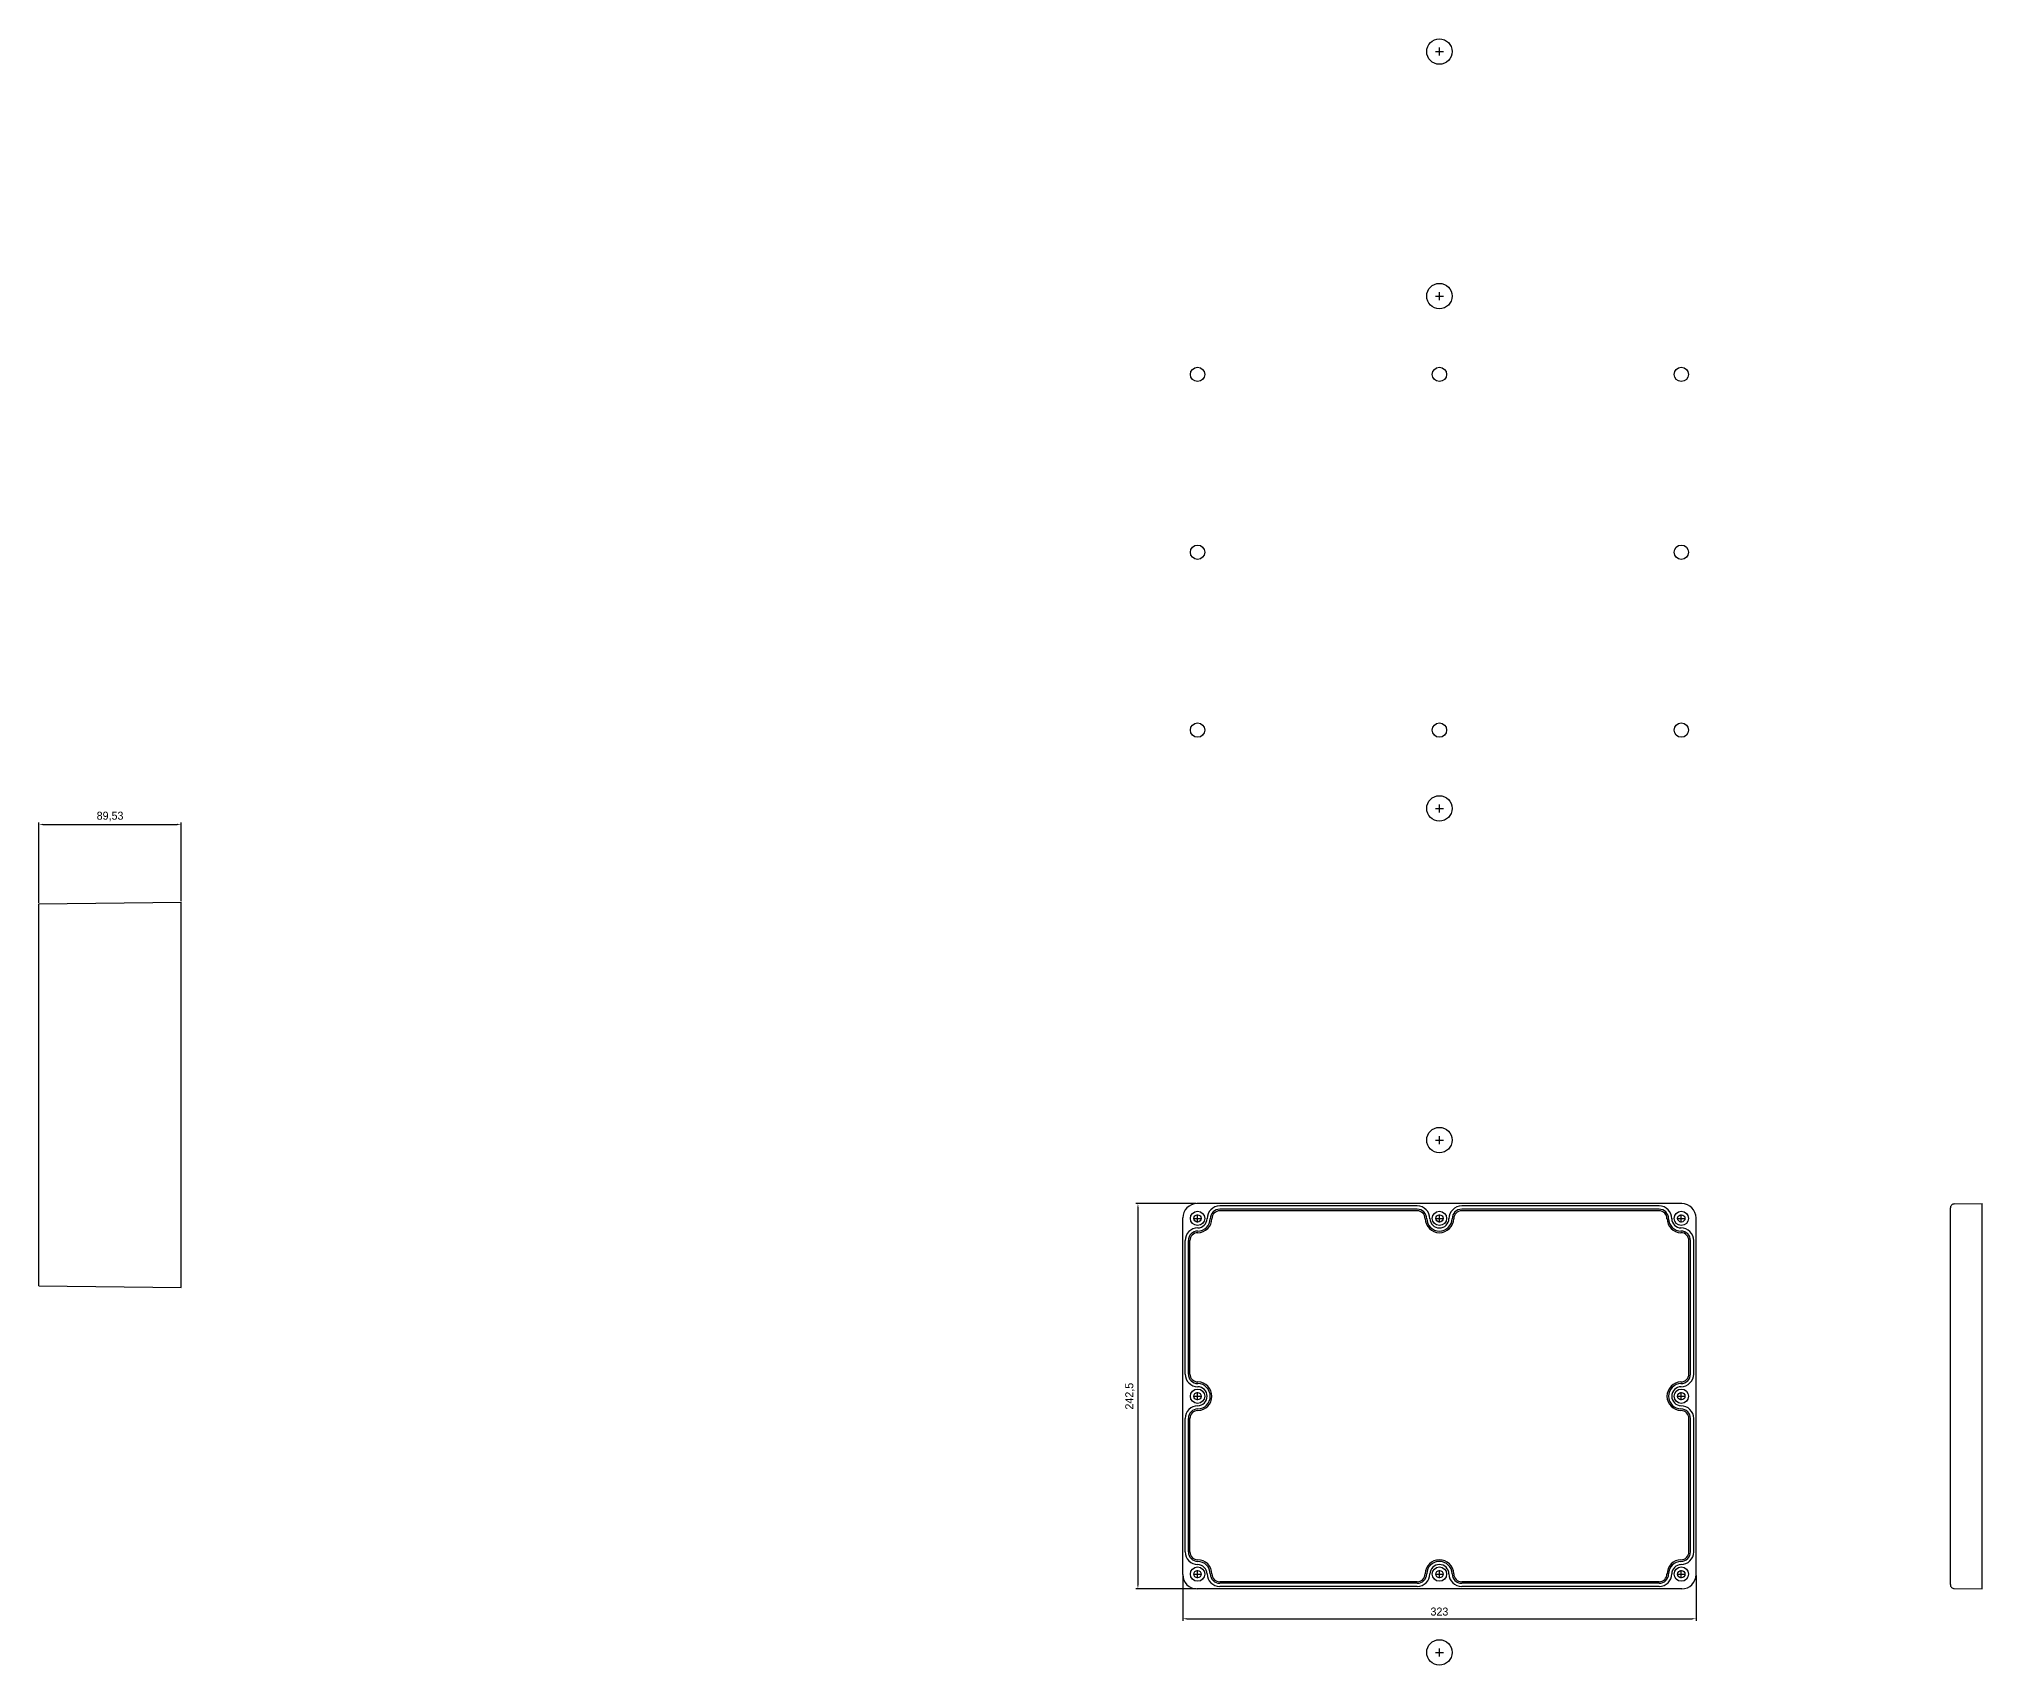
# Model space of a CAD drawing. Header units: millimetres. Extents: x 119 to 8321, y -328 to 2054.
# Drawn here: x 1711 to 2933, y -123 to 900 of the extents above; entities that cross this region are included whole.
import ezdxf

# ---------------------------------------------------------------- set-up
doc = ezdxf.new("R2010")
doc.units = ezdxf.units.MM
doc.dimstyles.new('ISO-25', dxfattribs={"dimtxt": 5.0345, "dimasz": 2.5, "dimexe": 1.25, "dimexo": 0.625, "dimgap": 2.0285, "dimtad": 1, "dimtxsty": 'Standard', "dimcen": 2.5, "dimclrd": 3, "dimclre": 6, "dimclrt": 1, "dimadec": 0, "dimazin": 0, "dimtfac": 1, "dimtmove": 0, "dimatfit": 3, "dimfxl": 1, "dimarcsym": 0})

# ---------------------------------------------------------------- blocks, each defined once
blk = doc.blocks.new('*D25')
at = {"color": 6, "lineweight": -2}
for p, q in [((1710.5, 356.6), (1710.5, 407.2)), ((1800, 357.6), (1800, 407.2))]:
    blk.add_line(p, q, dxfattribs=at)
at = {"color": 3, "lineweight": -2}
blk.add_line((1713, 406), (1797.5, 406), dxfattribs=at)
at = {"color": 3}
for points in [[(1713, 406.4), (1713, 405.6), (1710.5, 406)], [(1797.5, 406.4), (1797.5, 405.6), (1800, 406)]]:
    blk.add_solid(points, dxfattribs=at)
at = {"layer": 'Defpoints', "color": 0}
for p in [(1800, 406), (1710.5, 356), (1800, 357)]:
    blk.add_point(p, dxfattribs=at)
at = {"color": 1, "insert": (1755.3, 411), "char_height": 5.03, "attachment_point": 5}
blk.add_mtext('89,53', dxfattribs=at)
blk = doc.blocks.new('*D32')
at = {"color": 6, "lineweight": -2}
for p, q in [((2438.7, 167.3), (2400.8, 167.3)), ((2438.7, -75.2), (2400.8, -75.2))]:
    blk.add_line(p, q, dxfattribs=at)
at = {"color": 3, "lineweight": -2}
blk.add_line((2402.1, 164.8), (2402.1, -72.7), dxfattribs=at)
at = {"color": 3}
for points in [[(2401.7, 164.8), (2402.5, 164.8), (2402.1, 167.3)], [(2401.7, -72.7), (2402.5, -72.7), (2402.1, -75.2)]]:
    blk.add_solid(points, dxfattribs=at)
at = {"layer": 'Defpoints', "color": 0}
for p in [(2439.3, 167.3), (2402.1, -75.2), (2439.3, -75.2)]:
    blk.add_point(p, dxfattribs=at)
at = {"color": 1, "insert": (2397.1, 46.1), "char_height": 5.03, "attachment_point": 5, "rotation": 90}
blk.add_mtext('242,5', dxfattribs=at)
blk = doc.blocks.new('*D33')
at = {"color": 6, "lineweight": -2}
for p, q in [((2430.3, -66.8), (2430.3, -95.3)), ((2753.3, -66.8), (2753.3, -95.3))]:
    blk.add_line(p, q, dxfattribs=at)
at = {"color": 3, "lineweight": -2}
blk.add_line((2432.8, -94), (2750.8, -94), dxfattribs=at)
at = {"color": 3}
for points in [[(2432.8, -93.6), (2432.8, -94.4), (2430.3, -94)], [(2750.8, -93.6), (2750.8, -94.4), (2753.3, -94)]]:
    blk.add_solid(points, dxfattribs=at)
at = {"layer": 'Defpoints', "color": 0}
for p in [(2430.3, -66.2), (2753.3, -66.2), (2753.3, -94)]:
    blk.add_point(p, dxfattribs=at)
at = {"color": 1, "insert": (2591.8, -89.5), "char_height": 5.03, "attachment_point": 5}
blk.add_mtext('323', dxfattribs=at)

msp = doc.modelspace()

# ---------------------------------------------------------------- linework, layer by layer
for p, q in [((2591.817, 889.931), (2591.817, 894.931)), ((2589.317, 892.431), (2594.317, 892.431)), ((2589.317, 738.536), (2594.317, 738.536)), ((2591.817, 736.036), (2591.817, 741.036)), ((2589.317, 416.036), (2594.317, 416.036)), ((2591.817, 413.536), (2591.817, 418.536)), ((1710.507, 355.985), (1800.037, 356.985)), ((1710.507, 115.485), (1710.507, 355.985)), ((1800.037, 114.485), (1800.037, 356.985)), ((2591.817, 204.802), (2591.817, 209.802)), ((2589.317, 207.302), (2594.317, 207.302)), ((2744.317, 167.302), (2439.317, 167.302)), ((2577.817, 165.802), (2453.617, 165.802)), ((2577.817, 163.802), (2453.617, 163.802)), ((2577.817, 162.802), (2453.617, 162.802)), ((2730.017, 165.802), (2605.817, 165.802)), ((2730.017, 163.802), (2605.817, 163.802)), ((2730.017, 162.802), (2605.817, 162.802)), ((2913.317, -72.502), (2913.317, 164.607)), ((2915.789, 167.107), (2933.317, 167.302)), ((2933.317, -75.198), (2933.317, 167.302)), ((2430.317, -66.198), (2430.317, 158.302)), ((2753.317, -66.198), (2753.317, 158.302)), ((2431.817, 60.052), (2431.817, 144.002)), ((2433.817, 60.052), (2433.817, 144.002)), ((2434.817, 60.052), (2434.817, 144.002)), ((2748.817, 60.052), (2748.817, 144.002)), ((2749.817, 60.052), (2749.817, 144.002)), ((2751.817, 60.052), (2751.817, 144.002)), ((1710.507, 115.485), (1800.037, 114.485)), ((2431.817, -51.898), (2431.817, 32.052)), ((2433.817, -51.898), (2433.817, 32.052)), ((2434.817, -51.898), (2434.817, 32.052)), ((2748.817, -51.898), (2748.817, 32.052)), ((2749.817, -51.898), (2749.817, 32.052)), ((2751.817, -51.898), (2751.817, 32.052)), ((2577.817, -70.698), (2453.617, -70.698)), ((2577.817, -71.698), (2453.617, -71.698)), ((2730.017, -70.698), (2605.817, -70.698)), ((2730.017, -71.698), (2605.817, -71.698)), ((2744.317, -75.198), (2439.317, -75.198)), ((2577.817, -73.698), (2453.617, -73.698)), ((2730.017, -73.698), (2605.817, -73.698)), ((2915.789, -75.002), (2933.317, -75.198)), ((2589.317, -115.198), (2594.317, -115.198)), ((2591.817, -117.698), (2591.817, -112.698))]:
    msp.add_line(p, q)
at = {"color": 6}
for p, q in [((2439.617, 155.502), (2439.617, 160.502)), ((2591.817, 155.502), (2591.817, 160.502)), ((2744.017, 155.502), (2744.017, 160.502)), ((2437.117, 158.002), (2442.117, 158.002)), ((2589.317, 158.002), (2594.317, 158.002)), ((2741.517, 158.002), (2746.517, 158.002)), ((2437.117, 46.052), (2442.117, 46.052)), ((2439.617, 43.552), (2439.617, 48.552)), ((2741.517, 46.052), (2746.517, 46.052)), ((2744.017, 43.552), (2744.017, 48.552)), ((2437.117, -65.898), (2442.117, -65.898)), ((2439.617, -68.398), (2439.617, -63.398)), ((2589.317, -65.898), (2594.317, -65.898)), ((2591.817, -68.398), (2591.817, -63.398)), ((2741.517, -65.898), (2746.517, -65.898)), ((2744.017, -68.398), (2744.017, -63.398))]:
    msp.add_line(p, q, dxfattribs=at)
for centre, radius in [((2591.817, 892.431), 8), ((2591.817, 738.536), 8), ((2439.617, 689.236), 4.5), ((2591.817, 689.236), 4.5), ((2744.017, 689.236), 4.5), ((2439.617, 577.286), 4.5), ((2744.017, 577.286), 4.5), ((2439.617, 465.336), 4.5), ((2591.817, 465.336), 4.5), ((2744.017, 465.336), 4.5), ((2591.817, 416.036), 8), ((2591.817, 207.302), 8), ((2439.617, 158.002), 4.5), ((2439.617, 158.002), 2.3), ((2591.817, 158.002), 4.5), ((2591.817, 158.002), 2.3), ((2744.017, 158.002), 4.5), ((2744.017, 158.002), 2.3), ((2439.617, 46.052), 4.5), ((2744.017, 46.052), 4.5), ((2439.617, 46.052), 2.3), ((2744.017, 46.052), 2.3), ((2439.617, -65.898), 4.5), ((2439.617, -65.898), 2.3), ((2591.817, -65.898), 4.5), ((2591.817, -65.898), 2.3), ((2744.017, -65.898), 4.5), ((2744.017, -65.898), 2.3), ((2591.817, -115.198), 8)]:
    msp.add_circle(centre, radius)
for centre, radius, start, end in [((2439.317, 158.302), 9, 90, 180), ((2453.617, 157.802), 8, 90, 180), ((2453.617, 157.802), 6, 90, 180), ((2453.617, 157.802), 5, 90, 180), ((2577.817, 157.802), 8, 0, 90), ((2577.817, 157.802), 6, 0, 90), ((2577.817, 157.802), 5, 0, 90), ((2605.817, 157.802), 8, 90, 180), ((2605.817, 157.802), 6, 90, 180), ((2605.817, 157.802), 5, 90, 180), ((2730.017, 157.802), 8, 0, 90), ((2730.017, 157.802), 6, 0, 90), ((2730.017, 157.802), 5, 0, 90), ((2744.317, 158.302), 9, 0, 90), ((2915.817, 164.607), 2.5, 90, 180.639935), ((2439.817, 144.002), 8, 90, 180), ((2439.817, 144.002), 6, 90, 180), ((2439.817, 144.002), 5, 90, 180), ((2439.617, 158.002), 6, 271.273344, 358.726656), ((2439.617, 158.002), 8, 271.273344, 358.726656), ((2439.617, 158.002), 9, 271.273344, 358.726656), ((2591.817, 158.002), 9, 181.273344, 358.726656), ((2591.817, 158.002), 8, 181.273344, 358.726656), ((2591.817, 158.002), 6, 181.273344, 358.726656), ((2744.017, 158.002), 9, 181.273344, 268.726656), ((2744.017, 158.002), 8, 181.273344, 268.726656), ((2744.017, 158.002), 6, 181.273344, 268.726656), ((2743.817, 144.002), 8, 0, 90), ((2743.817, 144.002), 6, 0, 90), ((2743.817, 144.002), 5, 0, 90), ((2439.817, 60.052), 8, 180, 270), ((2439.817, 60.052), 6, 180, 270), ((2439.817, 60.052), 5, 180, 270), ((2439.617, 46.052), 6, 271.273344, 88.726656), ((2439.617, 46.052), 8, 271.273344, 88.726656), ((2439.617, 46.052), 9, 271.273344, 88.726656), ((2744.017, 46.052), 9, 91.273344, 268.726656), ((2744.017, 46.052), 8, 91.273344, 268.726656), ((2744.017, 46.052), 6, 91.273344, 268.726656), ((2743.817, 60.052), 5, 270, 0), ((2743.817, 60.052), 6, 270, 0), ((2743.817, 60.052), 8, 270, 0), ((2439.817, 32.052), 8, 90, 180), ((2439.817, 32.052), 6, 90, 180), ((2439.817, 32.052), 5, 90, 180), ((2743.817, 32.052), 8, 0, 90), ((2743.817, 32.052), 6, 0, 90), ((2743.817, 32.052), 5, 0, 90), ((2439.817, -51.898), 8, 180, 270), ((2439.817, -51.898), 6, 180, 270), ((2439.817, -51.898), 5, 180, 270), ((2439.617, -65.898), 6, 1.273344, 88.726656), ((2439.617, -65.898), 8, 1.273344, 88.726656), ((2439.617, -65.898), 9, 1.273344, 88.726656), ((2591.817, -65.898), 9, 1.273344, 178.726656), ((2591.817, -65.898), 8, 1.273344, 178.726656), ((2591.817, -65.898), 6, 1.273344, 178.726656), ((2744.017, -65.898), 9, 91.273344, 178.726656), ((2744.017, -65.898), 8, 91.273344, 178.726656), ((2744.017, -65.898), 6, 91.273344, 178.726656), ((2743.817, -51.898), 5, 270, 0), ((2743.817, -51.898), 6, 270, 0), ((2743.817, -51.898), 8, 270, 0), ((2439.317, -66.198), 9, 180, 270), ((2453.617, -65.698), 8, 180, 270), ((2453.617, -65.698), 6, 180, 270), ((2453.617, -65.698), 5, 180, 270), ((2577.817, -65.698), 5, 270, 360), ((2577.817, -65.698), 6, 270, 360), ((2577.817, -65.698), 8, 270, 360), ((2605.817, -65.698), 8, 180, 270), ((2605.817, -65.698), 6, 180, 270), ((2605.817, -65.698), 5, 180, 270), ((2730.017, -65.698), 5, 270, 0), ((2730.017, -65.698), 6, 270, 0), ((2730.017, -65.698), 8, 270, 0), ((2744.317, -66.198), 9, 270, 0), ((2915.817, -72.502), 2.5, 179.360065, 270)]:
    msp.add_arc(centre, radius, start, end)

# ---------------------------------------------------------------- dimensions: what is measured, and where the dimension line sits
for base, p1, p2, picture, middle in [((1800.037, 405.992), (1710.507, 355.985), (1800.037, 356.985), '*D25', (1755.272, 410.957)), ((2753.317, -94.028), (2430.317, -66.198), (2753.317, -66.198), '*D33', (2591.817, -89.482))]:
    dim = msp.add_linear_dim(base=base, p1=p1, p2=p2, dimstyle='ISO-25')
    dim.commit()
    dim.dimension.update_dxf_attribs({"geometry": picture, "text_midpoint": middle})
dim = msp.add_linear_dim(base=(2402.087, -75.198), p1=(2439.317, 167.302), p2=(2439.317, -75.198), angle=90, dimstyle='ISO-25')
dim.commit()
dim.dimension.update_dxf_attribs({"geometry": '*D32', "text_midpoint": (2397.122, 46.052)})

doc.saveas('drawing.dxf')
